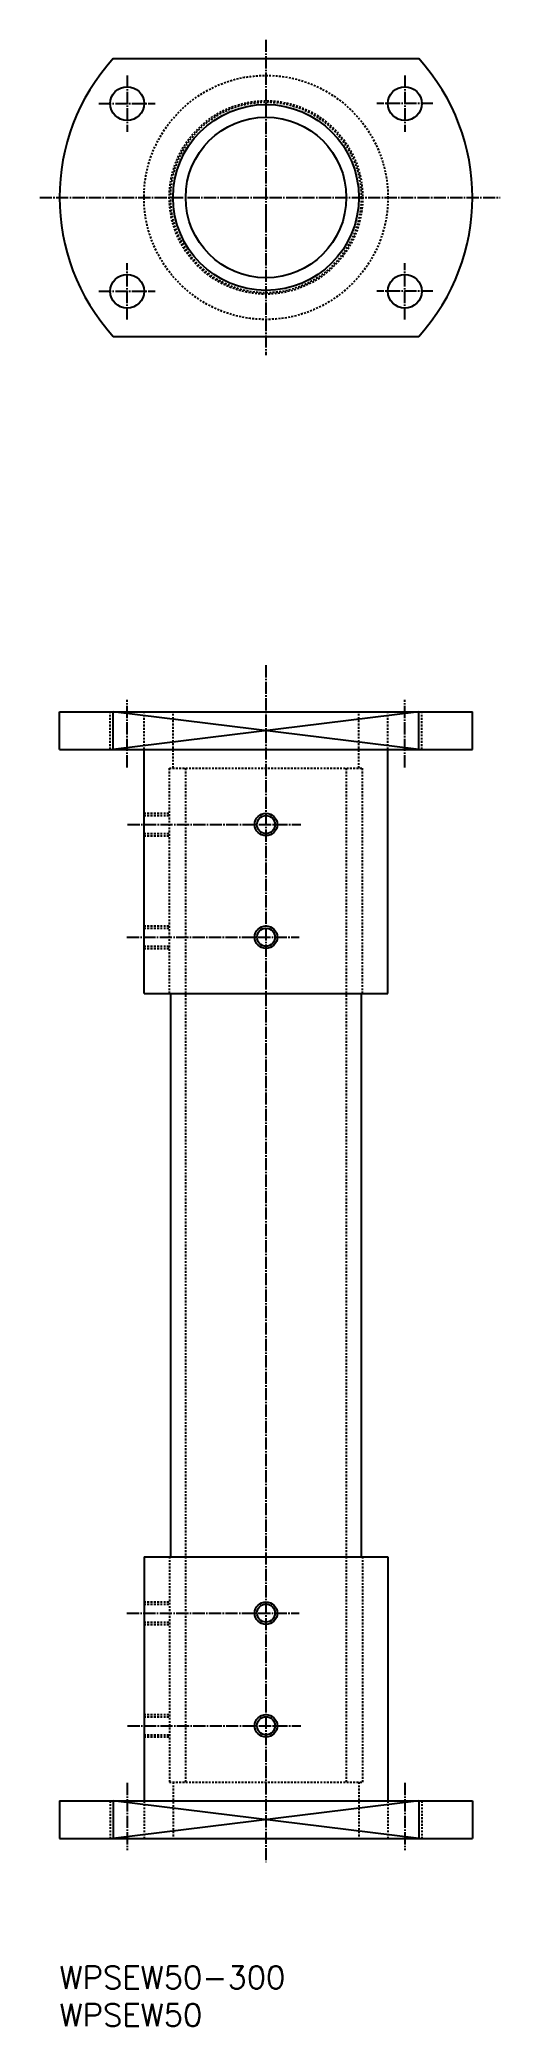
# Model space of a CAD drawing. Extents: x 303 to 426, y -2600 to -2070.
import ezdxf

# ---------------------------------------------------------------- set-up
doc = ezdxf.new("R2010")
doc.units = 0
doc.header["$LTSCALE"] = 0.25
doc.linetypes.add('CENTER', pattern=[17.5, 13, -1.5, 1.5, -1.5])
doc.linetypes.add('DASHED', pattern=[3.5, 2, -1.5])
doc.layers.get('0').update_dxf_attribs({"linetype": 'CONTINUOUS'})
doc.layers.add('CENTER', color=1, linetype='CENTER')
doc.styles.get("Standard").update_dxf_attribs({"font": 'txt', "bigfont": 'BIGFONT'})

msp = doc.modelspace()

# ---------------------------------------------------------------- linework, layer by layer
for p, q in [((322.61, -2075.5), (404, -2075.5)), ((322.61, -2149.5), (404, -2149.5)), ((308.31, -2249.5), (418.31, -2249.5)), ((322.61, -2259.5), (322.61, -2249.5)), ((404, -2259.5), (404, -2249.5)), ((308.31, -2259.5), (418.31, -2259.5)), ((330.81, -2324.5), (395.81, -2324.5)), ((330.81, -2474.5), (395.81, -2474.5)), ((389.06, -2489.5), (389.06, -2489.5)), ((389.06, -2504.5), (389.06, -2504.5)), ((308.31, -2539.5), (418.31, -2539.5)), ((322.61, -2539.5), (322.61, -2549.5)), ((404, -2539.5), (404, -2549.5)), ((308.31, -2549.5), (418.31, -2549.5))]:
    msp.add_line(p, q)
at = {"color": 7, "linetype": 'CONTINUOUS'}
for p, q in [((308.31, -2259.5), (308.31, -2249.5)), ((418.31, -2259.5), (418.31, -2249.5)), ((330.81, -2324.5), (330.81, -2259.5)), ((395.81, -2324.5), (395.81, -2259.5)), ((337.91, -2324.5), (337.91, -2474.5)), ((388.71, -2324.5), (388.71, -2474.5)), ((330.81, -2474.5), (330.81, -2539.5)), ((395.81, -2474.5), (395.81, -2539.5)), ((308.31, -2539.5), (308.31, -2549.5)), ((418.31, -2539.5), (418.31, -2549.5))]:
    msp.add_line(p, q, dxfattribs=at)
at = {"color": 3, "linetype": 'DASHED'}
for p, q in [((321.81, -2259.5), (321.81, -2249.5)), ((330.81, -2259.5), (330.81, -2249.5)), ((338.56, -2264.5), (338.56, -2249.5)), ((388.06, -2264.5), (388.06, -2249.5)), ((395.81, -2259.5), (395.81, -2249.5)), ((404.81, -2259.5), (404.81, -2249.5)), ((337.56, -2324.5), (337.56, -2264.5)), ((337.56, -2264.5), (389.06, -2264.5)), ((341.91, -2534.5), (341.91, -2264.5)), ((384.71, -2264.5), (384.71, -2534.5)), ((389.06, -2324.5), (389.06, -2264.5)), ((330.81, -2276.5), (337.56, -2276.5)), ((330.81, -2277.1), (337.56, -2277.1)), ((330.81, -2281.9), (337.56, -2281.9)), ((330.81, -2282.5), (337.56, -2282.5)), ((330.81, -2306.5), (337.56, -2306.5)), ((330.81, -2307.1), (337.56, -2307.1)), ((330.81, -2311.9), (337.56, -2311.9)), ((330.81, -2312.5), (337.56, -2312.5)), ((337.56, -2474.5), (337.56, -2534.5)), ((389.06, -2474.5), (389.06, -2534.5)), ((330.81, -2486.5), (337.56, -2486.5)), ((330.81, -2487.1), (337.56, -2487.1)), ((330.81, -2491.9), (337.56, -2491.9)), ((330.81, -2492.5), (337.56, -2492.5)), ((330.81, -2516.5), (337.56, -2516.5)), ((330.81, -2517.1), (337.56, -2517.1)), ((330.81, -2521.9), (337.56, -2521.9)), ((330.81, -2522.5), (337.56, -2522.5)), ((337.56, -2534.5), (389.06, -2534.5)), ((338.56, -2534.5), (338.56, -2549.5)), ((388.06, -2534.5), (388.06, -2549.5)), ((321.81, -2539.5), (321.81, -2549.5)), ((330.81, -2539.5), (330.81, -2549.5)), ((395.81, -2539.5), (395.81, -2549.5)), ((404.81, -2539.5), (404.81, -2549.5))]:
    msp.add_line(p, q, dxfattribs=at)
at = {"color": 3, "linetype": 'CONTINUOUS'}
for p, q in [((404, -2249.5), (322.61, -2259.5)), ((404, -2259.5), (322.61, -2249.5)), ((404, -2539.5), (322.61, -2549.5)), ((404, -2549.5), (322.61, -2539.5))]:
    msp.add_line(p, q, dxfattribs=at)
for centre, radius in [((326.31, -2087.5), 4.5), ((400.31, -2087.5), 4.5), ((363.31, -2112.5), 24.75), ((363.31, -2112.5), 21.4), ((326.31, -2137.5), 4.5), ((400.31, -2137.5), 4.5), ((363.31, -2279.5), 2.4), ((363.31, -2309.5), 2.4), ((363.31, -2489.5), 2.4), ((363.31, -2519.5), 2.4)]:
    msp.add_circle(centre, radius)
at = {"color": 3, "linetype": 'DASHED'}
for radius in [32.5, 25.75, 25.4]:
    msp.add_circle((363.31, -2112.5), radius, dxfattribs=at)
at = {"color": 3, "linetype": 'CONTINUOUS'}
for centre in [(363.31, -2279.5), (363.31, -2309.5), (363.31, -2489.5), (363.31, -2519.5)]:
    msp.add_circle(centre, 3, dxfattribs=at)
for start, end in [(137.7221, 222.2779), (317.7221, 42.2779)]:
    msp.add_arc((363.31, -2112.5), 55, start, end)
at = {"layer": 'CENTER', "color": 1, "linetype": 'CENTER'}
for p, q in [((363.31, -2070.5), (363.31, -2154.5)), ((326.31, -2080), (326.31, -2095)), ((400.31, -2080), (400.31, -2095)), ((318.81, -2087.5), (333.81, -2087.5)), ((407.81, -2087.5), (392.81, -2087.5)), ((303.02, -2112.5), (425.74, -2112.5)), ((363.31, -2116.5), (363.31, -2120.5)), ((326.31, -2145), (326.31, -2130)), ((400.31, -2145), (400.31, -2130)), ((318.81, -2137.5), (333.81, -2137.5)), ((407.81, -2137.5), (392.81, -2137.5)), ((363.31, -2237.09), (363.31, -2555.86)), ((326.31, -2264.28), (326.31, -2246.32)), ((400.31, -2264.28), (400.31, -2246.32)), ((326.44, -2279.5), (372.61, -2279.5)), ((326.25, -2309.5), (372.16, -2309.5)), ((326.25, -2489.5), (372.16, -2489.5)), ((326.44, -2519.5), (372.61, -2519.5)), ((326.31, -2534.72), (326.31, -2552.68)), ((400.31, -2534.72), (400.31, -2552.68))]:
    msp.add_line(p, q, dxfattribs=at)

# ---------------------------------------------------------------- texts
at = {"color": 7, "linetype": 'CONTINUOUS'}
for s, p in [('WPSEW50-300', (308.31, -2589.54)), ('WPSEW50', (308.31, -2599.54))]:
    msp.add_text(s, height=6, dxfattribs=at).set_placement(p)

doc.saveas('drawing.dxf')
